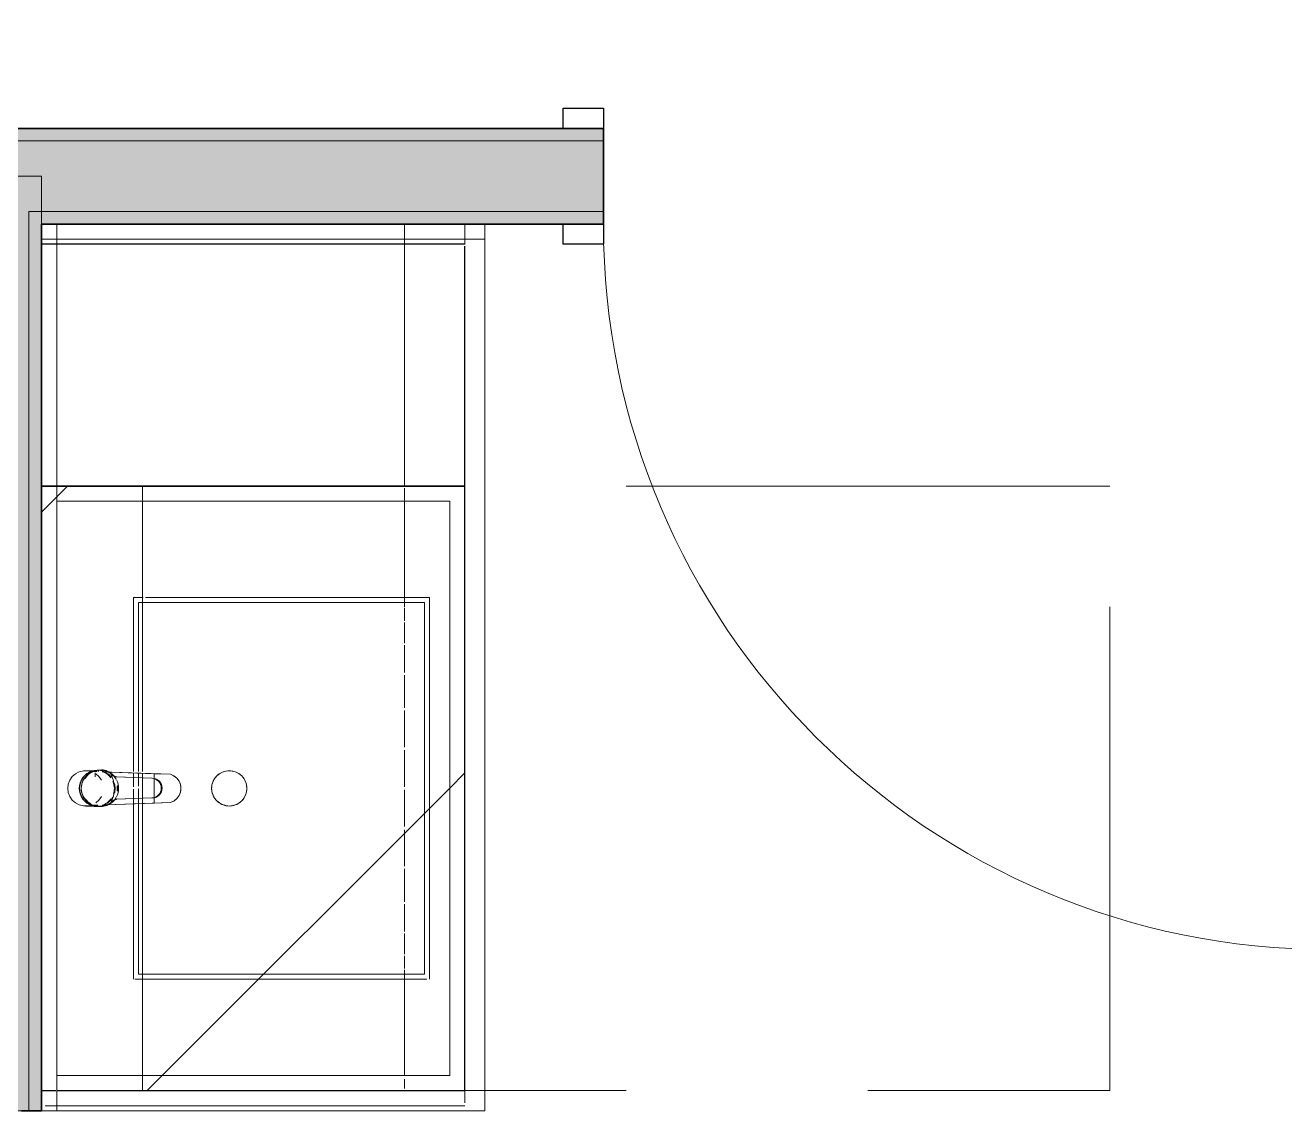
# Model space of a CAD drawing. Header units: inches. Extents: x 6 to 8416, y -388 to 6104.
# Drawn here: x 5281.1 to 5343.6, y 87.9 to 141.8 of the extents above; entities that cross this region are included whole.
import ezdxf

# ---------------------------------------------------------------- set-up
doc = ezdxf.new("R2010")
doc.units = ezdxf.units.IN
doc.header["$MEASUREMENT"] = 0
doc.linetypes.add('Hidden 1_16_', pattern=[36, 24, -12])
doc.linetypes.add('Hidden 3_16_', pattern=[13.5, 9, -4.5])
for name, color, linetype, lineweight in [('A-DOOR', 31, 'Continuous', 18), ('A-DOOR-FRAM', 31, 'Continuous', 25), ('A-GENM', 13, 'Continuous', 18), ('A-ROOM', 32, 'Continuous', 13), ('A-WALL', 113, 'Continuous', 25), ('A-WALL-PATT', 111, 'Continuous', 35), ('I-WALL', 2, 'Continuous', 25), ('P-SANR-FIXT', 6, 'Continuous', 18), ('Q-CASE', 31, 'Continuous', 18)]:
    doc.layers.add(name, color=color, linetype=linetype, lineweight=lineweight)
pattern_1 = [(135, (107.673, -1154.625), (-16.97056, -16.97056), [])]

# ---------------------------------------------------------------- blocks, each defined once
blk = doc.blocks.new('Unit-Single-Flush-ICC ADA-AM - 36_ x 84_-NR _U-BE _ BED_-6492530-LEVEL 3 - PLAN Copy 1 Copy 1')
at = {"layer": 'A-DOOR'}
for p, q in [((16.25, -2.375), (18, -2.375)), ((16.25, -2.375), (16.25, -38.375)), ((18, -2.375), (18, -38.375)), ((16.25, -38.375), (18, -38.375))]:
    blk.add_line(p, q, dxfattribs=at)
at = {"layer": 'A-DOOR', "lineweight": 9}
blk.add_arc((18, -2.375), 36, 180, 270, dxfattribs=at)
at = {"layer": 'A-DOOR-FRAM'}
for p, q in [((-20, 2.375), (-20, 3.375)), ((-20, 3.375), (-18, 3.375)), ((-18, 3.375), (-18, 2.375)), ((18, 2.375), (18, 3.375)), ((18, 3.375), (20, 3.375)), ((20, 3.375), (20, 2.375)), ((-18, 2.375), (-20, 2.375)), ((20, 2.375), (18, 2.375)), ((-20, -2.375), (-18, -2.375)), ((-20, -3.375), (-20, -2.375)), ((-18, -2.375), (-18, -3.375)), ((18, -2.375), (20, -2.375)), ((18, -3.375), (18, -2.375)), ((20, -2.375), (20, -3.375)), ((-18, -3.375), (-20, -3.375)), ((20, -3.375), (18, -3.375))]:
    blk.add_line(p, q, dxfattribs=at)
at = {"layer": 'A-DOOR-FRAM', "lineweight": 18}
for p, q in [((-20, 3.375), (-18, 3.375)), ((-20, 3.375), (-20, 2.375)), ((-18, 3.375), (-18, 2.375)), ((18, 3.375), (20, 3.375)), ((18, 3.375), (18, 2.375)), ((20, 3.375), (20, 2.375)), ((-18, 2.375), (-20, 2.375)), ((20, 2.375), (18, 2.375)), ((-20, -3.375), (-20, -2.375)), ((-20, -2.375), (-18, -2.375)), ((-18, -3.375), (-18, -2.375)), ((18, -3.375), (18, -2.375)), ((18, -2.375), (20, -2.375)), ((20, -3.375), (20, -2.375)), ((-18, -3.375), (-20, -3.375)), ((20, -3.375), (18, -3.375))]:
    blk.add_line(p, q, dxfattribs=at)
blk = doc.blocks.new('Unit-Single-Flush-ICC ADA-AM - 36_ x 84_-NR _U-M _ Maintenance_Utility Only_-6562834-LEVEL 3 - PLAN Copy 1 Copy 1')
at = {"layer": 'A-DOOR'}
for p, q in [((16.763, -1.138), (-8.693, -26.593)), ((16.763, -1.138), (18, -2.375)), ((18, -2.375), (-7.456, -27.831)), ((-8.693, -26.593), (-7.456, -27.831))]:
    blk.add_line(p, q, dxfattribs=at)
at = {"layer": 'A-DOOR', "lineweight": 9}
blk.add_arc((18, -2.375), 36, 180, 225, dxfattribs=at)
at = {"layer": 'A-DOOR-FRAM'}
for p, q in [((-20, 2.375), (-20, 3.375)), ((-20, 3.375), (-18, 3.375)), ((-18, 3.375), (-18, 2.375)), ((18, 2.375), (18, 3.375)), ((18, 3.375), (20, 3.375)), ((20, 3.375), (20, 2.375)), ((-18, 2.375), (-20, 2.375)), ((20, 2.375), (18, 2.375)), ((-20, -2.375), (-18, -2.375)), ((-20, -3.375), (-20, -2.375)), ((-18, -2.375), (-18, -3.375)), ((18, -2.375), (20, -2.375)), ((18, -3.375), (18, -2.375)), ((20, -2.375), (20, -3.375)), ((-18, -3.375), (-20, -3.375)), ((20, -3.375), (18, -3.375))]:
    blk.add_line(p, q, dxfattribs=at)
at = {"layer": 'A-DOOR-FRAM', "lineweight": 18}
for p, q in [((-20, 3.375), (-18, 3.375)), ((-20, 3.375), (-20, 2.375)), ((-18, 3.375), (-18, 2.375)), ((18, 3.375), (20, 3.375)), ((18, 3.375), (18, 2.375)), ((20, 3.375), (20, 2.375)), ((-18, 2.375), (-20, 2.375)), ((20, 2.375), (18, 2.375)), ((-20, -3.375), (-20, -2.375)), ((-20, -2.375), (-18, -2.375)), ((-18, -3.375), (-18, -2.375)), ((18, -3.375), (18, -2.375)), ((18, -2.375), (20, -2.375)), ((20, -3.375), (20, -2.375)), ((-18, -3.375), (-20, -3.375)), ((20, -3.375), (18, -3.375))]:
    blk.add_line(p, q, dxfattribs=at)
blk = doc.blocks.new('GM BA Vanity-Single - Single Door _ Drawer-Lav Cab _ Apron-ICC ADA-AM - 12_ Drawer_30_ Lav Cab - Forward-6482031-LEVEL 3 - PLAN Copy 1 Copy 1')
at = {"layer": 'A-GENM'}
for p, q in [((0.75, 22), (0, 22)), ((0, 22), (0, 0)), ((0, 0.75), (0, 22)), ((0, 22), (0.75, 22)), ((0.75, 22), (0, 22)), ((0, 22), (0, 0.75)), ((0, 0.75), (0, 22)), ((0, 22), (0.75, 22)), ((0.75, 0), (0.75, 22)), ((0.75, 22), (0.75, 0.75)), ((44, 22), (0.75, 22)), ((0.75, 22), (44, 22)), ((44, 0.75), (44, 22)), ((44, 22), (44, 0.75)), ((18.781, 4.813), (18.781, 19)), ((18.781, 19), (37.219, 19)), ((37.219, 19), (18.781, 19)), ((18.781, 19), (18.781, 4.813)), ((37.219, 19), (37.219, 4.813)), ((37.219, 4.813), (37.219, 19)), ((27.164, 4.813), (18.781, 4.813)), ((18.781, 4.813), (27.164, 4.813)), ((27.475, 4.813), (27.246, 4.813)), ((27.246, 4.813), (27.475, 4.813)), ((27.886, 4.813), (27.475, 4.813)), ((27.475, 4.813), (27.886, 4.813)), ((28.499, 4.813), (28.031, 4.813)), ((28.031, 4.813), (28.499, 4.813)), ((28.754, 4.813), (28.499, 4.813)), ((28.499, 4.813), (28.754, 4.813)), ((37.219, 4.813), (28.754, 4.813)), ((28.754, 4.813), (37.219, 4.813)), ((0, 0), (0, 0.75)), ((44, 0.75), (0, 0.75)), ((0, 0.75), (0, 0)), ((0, 0), (0, 0.75)), ((0, 0.75), (0.75, 0.75)), ((0, 0.75), (0, 0)), ((0, 0), (0, 0.75)), ((0.75, 0.75), (0.75, 0)), ((0.75, 0.75), (44, 0.75)), ((44, 0), (44, 0.75)), ((44, 0.75), (44, 0)), ((44, 0), (44, 0.75)), ((44, 0.75), (44, 0)), ((0, 0), (0.75, 0)), ((0.75, 0), (0, 0)), ((0, 0), (44, 0)), ((0.75, 0), (0, 0)), ((0, 0), (0.75, 0)), ((0.75, 0), (0, 0)), ((44, 0), (0.75, 0)), ((0.75, 0), (44, 0)), ((44, 0), (0.75, 0))]:
    blk.add_line(p, q, dxfattribs=at)
blk = doc.blocks.new('CW BA Var LW - Double Doors _ Apron - AM - W x H x 21_ D - 5 1_2_ Apron-V1135-LEVEL 3 - PLAN Copy 1 Copy 1')
at = {"layer": 'Q-CASE', "lineweight": 9}
h = blk.add_hatch(dxfattribs=at)
h.set_pattern_fill('FP_72', color=256, style=0, pattern_type=2)
h.set_pattern_definition(pattern_1)
h.paths.add_polyline_path([(18.738, 20.25), (18.738, 21), (-11.262, 21), (-11.262, 0), (18.738, 0), (18.738, 19.465)])
h.paths.add_polyline_path([(17.988, 19), (17.988, 0.75), (-10.512, 0.75), (-10.512, 20.25), (17.988, 20.25)])
h = blk.add_hatch(dxfattribs=at)
h.set_pattern_fill('FP_72', color=256, style=0, pattern_type=2)
h.set_pattern_definition(pattern_1)
h.paths.add_polyline_path([(17.988, 5.15), (17.988, 20.25), (-10.512, 20.25), (-10.512, 0.75), (17.988, 0.75), (17.988, 4.813)])
for p, q in [((-11.262, 0.75), (-11.262, 21)), ((-11.262, 21), (-11.262, 0.75)), ((-11.262, 21), (18.738, 21)), ((-11.262, 21), (18.738, 21)), ((-11.262, 21), (18.738, 21)), ((18.738, 0.75), (18.738, 21)), ((18.738, 21), (18.738, 0.75)), ((-10.512, 0.75), (-10.512, 20.25)), ((-10.512, 20.25), (17.988, 20.25)), ((17.988, 20.25), (-10.512, 20.25)), ((-10.512, 20.25), (-10.512, 0.75)), ((17.988, 20.25), (17.988, 0.75)), ((17.988, 0.75), (17.988, 20.25)), ((-11.262, 0.75), (-11.262, 18)), ((-11.262, 18), (-11.262, 0.75)), ((-11.151, 18), (-5.709, 18)), ((-11.151, 18), (-5.709, 18)), ((-5.709, 18), (-5.481, 18)), ((-5.709, 18), (-5.481, 18)), ((-5.465, 18), (-5.25, 18)), ((-5.465, 18), (-5.25, 18)), ((-5.202, 18), (-4.568, 18)), ((-5.202, 18), (-4.568, 18)), ((-4.491, 18), (-3.47, 18)), ((-4.491, 18), (-3.47, 18)), ((-3.367, 18), (-2.01, 18)), ((-3.367, 18), (-2.01, 18)), ((-1.887, 18), (-0.262, 18)), ((-1.887, 18), (-0.262, 18)), ((-0.125, 18), (1.686, 18)), ((-0.125, 18), (1.686, 18)), ((1.838, 18), (3.664, 18)), ((1.838, 18), (3.664, 18)), ((3.811, 18), (5.638, 18)), ((3.811, 18), (5.638, 18)), ((5.789, 18), (7.6, 18)), ((5.789, 18), (7.6, 18)), ((7.738, 18), (9.362, 18)), ((7.738, 18), (9.362, 18)), ((9.486, 18), (10.842, 18)), ((9.486, 18), (10.842, 18)), ((10.945, 18), (11.966, 18)), ((10.945, 18), (11.966, 18)), ((12.044, 18), (12.677, 18)), ((12.044, 18), (12.677, 18)), ((12.743, 18), (12.94, 18)), ((12.743, 18), (12.94, 18)), ((12.956, 18), (13.185, 18)), ((12.956, 18), (13.185, 18)), ((13.185, 18), (17.988, 18)), ((13.185, 18), (17.988, 18)), ((18.16, 18), (18.627, 18)), ((18.16, 18), (18.627, 18)), ((18.738, 0.75), (18.738, 18)), ((18.738, 18), (18.738, 0.75)), ((-11.262, 0), (-11.262, 0.75)), ((-11.262, 0.75), (-11.262, 0)), ((-11.262, 0), (-11.262, 0.75)), ((-11.262, 0.75), (-11.262, 0)), ((17.988, 0.75), (-10.512, 0.75)), ((-10.512, 0.75), (17.988, 0.75)), ((18.738, 0), (18.738, 0.71)), ((18.738, 0.71), (18.738, 0)), ((18.738, 0), (18.738, 0.71)), ((18.738, 0.71), (18.738, 0)), ((18.738, 0), (-11.262, 0)), ((-11.262, 0), (18.738, 0)), ((18.738, 0), (-11.262, 0)), ((-11.262, 0), (18.738, 0))]:
    blk.add_line(p, q, dxfattribs=at)
at = {"layer": 'Q-CASE', "lineweight": 25}
for p, q in [((18.738, 21), (-11.262, 21)), ((-11.262, 21), (-11.262, 0.75)), ((18.738, 0.75), (18.738, 21)), ((-11.262, 0.75), (-11.262, 0)), ((18.738, 0), (18.738, 0.71)), ((-11.262, 0), (18.738, 0))]:
    blk.add_line(p, q, dxfattribs=at)
at = {"layer": 'Q-CASE', "linetype": 'Hidden 3_16_', "lineweight": 9}
for p, q in [((-11.262, 0.75), (-11.262, 21)), ((-11.262, 21), (-11.262, 18)), ((-11.262, 21), (18.738, 21)), ((-11.262, 21), (18.738, 21)), ((18.738, 18), (18.738, 21)), ((18.738, 21), (18.738, 0.75)), ((-10.512, 0.75), (-10.512, 20.25)), ((-10.512, 20.25), (17.988, 20.25)), ((17.988, 20.25), (-10.512, 20.25)), ((-10.512, 20.25), (-10.512, 0.75)), ((17.988, 20.25), (17.988, 0.75)), ((17.988, 0.75), (17.988, 20.25)), ((-11.262, 18), (-11.262, 0.75)), ((-11.151, 18), (-5.709, 18)), ((-11.151, 18), (-5.709, 18)), ((-5.709, 18), (-5.481, 18)), ((-5.709, 18), (-5.481, 18)), ((-5.465, 18), (-5.25, 18)), ((-5.465, 18), (-5.25, 18)), ((-5.202, 18), (-4.568, 18)), ((-5.202, 18), (-4.568, 18)), ((-4.491, 18), (-3.47, 18)), ((-4.491, 18), (-3.47, 18)), ((-3.367, 18), (-2.01, 18)), ((-3.367, 18), (-2.01, 18)), ((-1.887, 18), (-0.262, 18)), ((-1.887, 18), (-0.262, 18)), ((-0.125, 18), (1.686, 18)), ((-0.125, 18), (1.686, 18)), ((1.838, 18), (3.664, 18)), ((1.838, 18), (3.664, 18)), ((3.811, 18), (5.638, 18)), ((3.811, 18), (5.638, 18)), ((5.789, 18), (7.6, 18)), ((5.789, 18), (7.6, 18)), ((7.738, 18), (9.362, 18)), ((7.738, 18), (9.362, 18)), ((9.486, 18), (10.842, 18)), ((9.486, 18), (10.842, 18)), ((10.945, 18), (11.966, 18)), ((10.945, 18), (11.966, 18)), ((12.044, 18), (12.677, 18)), ((12.044, 18), (12.677, 18)), ((12.743, 18), (12.94, 18)), ((12.743, 18), (12.94, 18)), ((12.956, 18), (13.185, 18)), ((12.956, 18), (13.185, 18)), ((13.185, 18), (17.988, 18)), ((13.185, 18), (17.988, 18)), ((18.16, 18), (18.627, 18)), ((18.16, 18), (18.627, 18)), ((18.738, 0.75), (18.738, 18)), ((-11.262, 0), (-11.262, 0.75)), ((-11.262, 0.75), (-11.262, 0)), ((17.988, 0.75), (-10.512, 0.75)), ((-10.512, 0.75), (17.988, 0.75)), ((18.738, 0), (18.738, 0.71)), ((18.738, 0.71), (18.738, 0)), ((18.738, 0), (-11.262, 0)), ((-11.262, 0), (18.738, 0))]:
    blk.add_line(p, q, dxfattribs=at)
blk = doc.blocks.new('CW Var Filler - Toe Kick - AM - W x H x 21_ D-V662-LEVEL 3 - PLAN Copy 1 Copy 1')
at = {"layer": 'Q-CASE', "lineweight": 9}
for p, q in [((18.488, 21.004), (19.238, 21.004)), ((18.488, 21.004), (19.238, 21.004)), ((19.238, 21.004), (19.488, 21.004)), ((19.238, 21.004), (19.488, 21.004)), ((18.488, 18.004), (19.238, 18.004)), ((19.238, 18.004), (19.488, 18.004))]:
    blk.add_line(p, q, dxfattribs=at)
blk = doc.blocks.new('CW BA Var LW - Single Door _ Drawer - AM - W x H x 21_ D - 5 1_2_ Top Drawer-V772-LEVEL 3 - PLAN Copy 1 Copy 1')
at = {"layer": 'Q-CASE', "lineweight": 9}
for p, q in [((6.738, 0.75), (6.738, 21)), ((6.738, 21), (6.738, 0.75)), ((6.83, 21), (18.738, 21)), ((6.83, 21), (18.738, 21)), ((6.83, 21), (18.738, 21)), ((18.738, 0.75), (18.738, 21)), ((18.738, 21), (18.738, 0.75)), ((6.738, 0.75), (6.738, 18)), ((6.738, 18), (6.738, 0.75)), ((6.738, 18), (18.738, 18)), ((6.738, 18), (18.738, 18)), ((18.738, 0.75), (18.738, 18)), ((18.738, 18), (18.738, 0.75)), ((6.738, 0), (6.738, 0.75)), ((6.738, 0.75), (6.738, 0)), ((6.738, 0), (6.738, 0.75)), ((6.738, 0.75), (6.738, 0)), ((18.738, 0), (18.738, 0.75)), ((18.738, 0.75), (18.738, 0)), ((18.738, 0), (18.738, 0.75)), ((18.738, 0.75), (18.738, 0)), ((18.738, 0), (6.738, 0)), ((6.738, 0), (18.738, 0)), ((18.738, 0), (6.738, 0)), ((6.738, 0), (18.738, 0))]:
    blk.add_line(p, q, dxfattribs=at)
at = {"layer": 'Q-CASE', "lineweight": 25}
for p, q in [((6.738, 21), (6.738, 0.75)), ((18.738, 21), (6.83, 21)), ((18.738, 0.75), (18.738, 21)), ((6.738, 0.75), (6.738, 0)), ((18.738, 0), (18.738, 0.75)), ((6.738, 0), (18.738, 0))]:
    blk.add_line(p, q, dxfattribs=at)
blk = doc.blocks.new('z Nested-Lav Basin-Rectangular - Rectangular-V1136-LEVEL 3 - PLAN Copy 1 Copy 1')
at = {"layer": 'P-SANR-FIXT', "lineweight": 9}
for p, q in [((-9.469, 7.301), (9.469, 7.301)), ((-9.231, 7.301), (-9.469, 7.301)), ((-9.469, 7.301), (-9.469, -6.799)), ((-8.531, 7.301), (-9.231, 7.301)), ((-9.219, -7.137), (-9.219, 7.051)), ((-9.219, 7.051), (9.219, 7.051)), ((-9.219, 7.051), (-8.988, 7.051)), ((-8.988, 7.051), (-8.306, 7.051)), ((-7.403, 7.301), (-8.531, 7.301)), ((-8.306, 7.051), (-7.208, 7.051)), ((-5.904, 7.301), (-7.403, 7.301)), ((-7.208, 7.051), (-5.748, 7.051)), ((-4.108, 7.301), (-5.904, 7.301)), ((-5.748, 7.051), (-4, 7.051)), ((-2.107, 7.301), (-4.108, 7.301)), ((-4, 7.051), (-2.051, 7.051)), ((0, 7.301), (-2.107, 7.301)), ((-2.051, 7.051), (0, 7.051)), ((2.107, 7.301), (0, 7.301)), ((0, 7.051), (2.051, 7.051)), ((2.051, 7.051), (4, 7.051)), ((4.108, 7.301), (2.107, 7.301)), ((4, 7.051), (5.748, 7.051)), ((5.904, 7.301), (4.108, 7.301)), ((5.748, 7.051), (7.208, 7.051)), ((7.403, 7.301), (5.904, 7.301)), ((7.208, 7.051), (8.306, 7.051)), ((8.531, 7.301), (7.403, 7.301)), ((8.306, 7.051), (8.988, 7.051)), ((9.231, 7.301), (8.531, 7.301)), ((8.988, 7.051), (9.219, 7.051)), ((9.219, 7.051), (9.219, -7.137)), ((9.469, 7.301), (9.231, 7.301)), ((9.469, -7.314), (9.469, 7.162)), ((-9.469, -6.908), (-9.469, -7.387)), ((-9.469, -7.387), (-9.231, -7.387)), ((-0.836, -7.387), (-9.469, -7.387)), ((-9.231, -7.387), (-8.531, -7.387)), ((-0.836, -7.137), (-9.219, -7.137)), ((-8.988, -7.137), (-9.219, -7.137)), ((-8.306, -7.137), (-8.988, -7.137)), ((-8.531, -7.387), (-7.403, -7.387)), ((-7.208, -7.137), (-8.306, -7.137)), ((-7.403, -7.387), (-5.904, -7.387)), ((-5.748, -7.137), (-7.208, -7.137)), ((-5.904, -7.387), (-4.108, -7.387)), ((-4, -7.137), (-5.748, -7.137)), ((-4.108, -7.387), (-2.107, -7.387)), ((-2.051, -7.137), (-4, -7.137)), ((-2.107, -7.387), (-0.841, -7.387)), ((-0.841, -7.137), (-2.051, -7.137)), ((-0.768, -7.387), (-0.537, -7.387)), ((-0.534, -7.387), (-0.764, -7.387)), ((-0.528, -7.137), (-0.759, -7.137)), ((-0.525, -7.137), (-0.754, -7.137)), ((-0.537, -7.387), (-0.073, -7.387)), ((-0.073, -7.387), (-0.534, -7.387)), ((-0.114, -7.137), (-0.528, -7.137)), ((-0.114, -7.137), (-0.525, -7.137)), ((0.499, -7.137), (0.031, -7.137)), ((0.501, -7.137), (0.031, -7.137)), ((0.032, -7.387), (0.51, -7.387)), ((0.508, -7.387), (0.032, -7.387)), ((0.754, -7.137), (0.499, -7.137)), ((0.759, -7.137), (0.501, -7.137)), ((0.764, -7.387), (0.508, -7.387)), ((0.51, -7.387), (0.768, -7.387)), ((9.219, -7.137), (0.754, -7.137)), ((2.051, -7.137), (0.759, -7.137)), ((9.469, -7.387), (0.764, -7.387)), ((0.768, -7.387), (2.107, -7.387)), ((4, -7.137), (2.051, -7.137)), ((2.107, -7.387), (4.108, -7.387)), ((5.748, -7.137), (4, -7.137)), ((4.108, -7.387), (5.904, -7.387)), ((7.208, -7.137), (5.748, -7.137)), ((5.904, -7.387), (7.403, -7.387)), ((8.306, -7.137), (7.208, -7.137)), ((7.403, -7.387), (8.531, -7.387)), ((8.988, -7.137), (8.306, -7.137)), ((8.531, -7.387), (9.231, -7.387)), ((9.219, -7.137), (8.988, -7.137)), ((9.231, -7.387), (9.469, -7.387))]:
    blk.add_line(p, q, dxfattribs=at)
at = {"layer": 'P-SANR-FIXT'}
blk.add_circle((0, -2.637), 0.875, dxfattribs=at)
at = {"layer": 'P-SANR-FIXT', "lineweight": 9}
for points in [[(-0.875, -2.637), (-0.875, -2.535), (-0.839, -2.331), (-0.684, -2.062), (-0.447, -1.863), (-0.155, -1.757), (0.155, -1.757), (0.447, -1.863), (0.684, -2.063), (0.839, -2.331), (0.875, -2.535), (0.875, -2.637)], [(-0.152, -1.775), (-0.252, -1.793), (-0.349, -1.828), (-0.438, -1.879)], [(0.152, -1.775), (0.052, -1.757), (-0.052, -1.757), (-0.152, -1.775)], [(0.438, -1.879), (0.349, -1.828), (0.252, -1.793), (0.152, -1.775)], [(-0.822, -2.337), (-0.857, -2.433), (-0.875, -2.535), (-0.875, -2.637)], [(-0.67, -2.074), (-0.736, -2.152), (-0.787, -2.242), (-0.822, -2.337)], [(-0.438, -1.879), (-0.526, -1.93), (-0.605, -1.996), (-0.67, -2.074)], [(0.67, -2.074), (0.605, -1.996), (0.526, -1.93), (0.438, -1.879)], [(0.822, -2.337), (0.787, -2.242), (0.736, -2.152), (0.67, -2.074)], [(0.875, -2.637), (0.875, -2.535), (0.857, -2.433), (0.822, -2.337)], [(-0.875, -2.637), (-0.875, -2.738), (-0.857, -2.84), (-0.822, -2.936)], [(0.875, -2.637), (0.875, -2.738), (0.839, -2.942), (0.684, -3.21), (0.447, -3.41), (0.155, -3.516), (-0.155, -3.516), (-0.447, -3.41), (-0.684, -3.211), (-0.839, -2.942), (-0.875, -2.738), (-0.875, -2.637)], [(-0.822, -2.936), (-0.787, -3.032), (-0.736, -3.121), (-0.67, -3.199)], [(0.67, -3.199), (0.736, -3.121), (0.787, -3.031), (0.822, -2.936)], [(0.822, -2.936), (0.857, -2.84), (0.875, -2.738), (0.875, -2.637)], [(-0.67, -3.199), (-0.605, -3.277), (-0.526, -3.343), (-0.438, -3.394)], [(-0.438, -3.394), (-0.349, -3.445), (-0.252, -3.481), (-0.152, -3.498)], [(-0.152, -3.498), (-0.052, -3.516), (0.052, -3.516), (0.152, -3.498)], [(0.152, -3.498), (0.252, -3.481), (0.349, -3.445), (0.438, -3.394)], [(0.438, -3.394), (0.526, -3.343), (0.605, -3.277), (0.67, -3.199)]]:
    blk.add_open_spline(points, degree=3, dxfattribs=at)
blk = doc.blocks.new('z Nested-Faucet-BA-Sngl Handle - Faucet-V1126-LEVEL 3 - PLAN Copy 1 Copy 1')
at = {"layer": 'P-SANR-FIXT'}
for p, q in [((-0.697, 2.584), (-0.82, -0.808)), ((-0.727, 1.767), (-0.697, 2.584)), ((0.812, -0.587), (0.697, 2.591)), ((0.697, 2.591), (0.727, 1.767)), ((-0.82, -0.808), (-0.727, 1.767)), ((0.727, 1.767), (-0.727, 1.767)), ((-0.5, 1.664), (-0.567, -0.126)), ((-0.567, -0.085), (-0.502, 1.664)), ((0.538, -0.119), (0.476, 1.663)), ((0.477, 1.663), (0.538, -0.078)), ((0.727, 1.767), (0.812, -0.587)), ((-0.567, -0.126), (-0.567, -0.085)), ((-0.118, -0.019), (-0.118, -0.06)), ((0.118, -0.019), (-0.118, -0.019)), ((0.118, -0.019), (-0.118, -0.019)), ((0.118, -0.06), (0.118, -0.019)), ((0.538, -0.119), (0.538, -0.078)), ((0.608, -0.267), (0.608, -0.226)), ((-0.913, -0.806), (-0.913, -0.847)), ((-0.904, -0.911), (-0.904, -1.059)), ((-0.901, -0.993), (-0.904, -1.059)), ((-0.904, -1.059), (-0.892, -1.197)), ((-0.836, -0.993), (-0.901, -0.993)), ((-0.892, -1.197), (-0.836, -1.389)), ((-0.878, -1.072), (-0.878, -1.628)), ((-0.837, -1.058), (-0.837, -1.146)), ((-0.836, -1.058), (-0.837, -1.058)), ((-0.837, -1.058), (-0.836, -1.058)), ((-0.837, -1.146), (-0.837, -1.3)), ((-0.836, -1.146), (-0.837, -1.146)), ((-0.829, -1.058), (-0.836, -1.058)), ((-0.836, -1.058), (-0.829, -1.058)), ((-0.57, -1.146), (-0.772, -1.146)), ((-0.582, -0.966), (-0.723, -1.126)), ((-0.408, -0.845), (-0.582, -0.966)), ((0.582, -0.966), (0.408, -0.845)), ((0.723, -1.126), (0.582, -0.966)), ((0.835, -1.214), (0.828, -1.029)), ((0.832, -1.146), (0.836, -1.232)), ((0.85, -1.232), (0.836, -1.232)), ((0.836, -1.232), (0.85, -1.232)), ((0.85, -1.3), (0.85, -1.232)), ((0.85, -1.232), (0.85, -1.3)), ((0.878, -1.628), (0.878, -1.072)), ((0.89, -0.966), (0.89, -0.926)), ((0.892, -1.197), (0.904, -1.059)), ((0.904, -1.059), (0.901, -0.993)), ((0.904, -1.059), (0.904, -0.911)), ((-0.821, -1.314), (-0.841, -1.372)), ((-0.837, -1.3), (-0.836, -1.3)), ((-0.836, -1.389), (-0.834, -1.393)), ((-0.834, -1.393), (-0.73, -1.571)), ((-0.73, -1.571), (-0.586, -1.721))]:
    blk.add_line(p, q, dxfattribs=at)
at = {"layer": 'P-SANR-FIXT', "flags": 128}
for points in [[(0.697, 2.591), (0.62, 2.76), (0.503, 2.903), (0.353, 3.013), (0.181, 3.081), (-0.003, 3.103), (-0.187, 3.079), (-0.358, 3.009), (-0.506, 2.898), (-0.622, 2.753), (-0.697, 2.584)], [(-0.697, 2.584), (-0.63, 2.738), (-0.53, 2.874)], [(-0.53, 2.874), (-0.401, 2.982), (-0.251, 3.059), (-0.087, 3.098), (0.081, 3.099), (0.246, 3.061), (0.397, 2.987), (0.527, 2.879)], [(0.527, 2.879), (0.628, 2.745), (0.697, 2.591)], [(0, -1.844), (-0.217, -1.816), (-0.421, -1.736), (-0.601, -1.607), (-0.745, -1.438), (-0.846, -1.238), (-0.898, -1.019), (-0.897, -0.793), (-0.843, -0.574), (-0.74, -0.375)], [(-0.74, -0.375), (-0.375, -0.243), (0, -0.193)], [(0, -0.193), (0.38, -0.244), (0.74, -0.375)], [(0.74, -0.375), (0.843, -0.574), (0.897, -0.793), (0.898, -1.019), (0.846, -1.238), (0.745, -1.438), (0.601, -1.607), (0.421, -1.736), (0.217, -1.816), (0, -1.844)], [(0, -1.929), (0.211, -1.905), (0.41, -1.834), (0.586, -1.721), (0.73, -1.571), (0.834, -1.393), (0.892, -1.197)], [(-0.841, -1.372), (-0.872, -1.522), (-0.872, -1.735), (-0.821, -1.942), (-0.723, -2.131), (-0.582, -2.291), (-0.408, -2.412), (-0.21, -2.488), (0, -2.513)], [(-0.586, -1.721), (-0.41, -1.834), (-0.211, -1.905), (0, -1.929)], [(0, -2.513), (0.21, -2.488), (0.408, -2.412), (0.582, -2.291), (0.723, -2.131), (0.821, -1.942), (0.872, -1.735), (0.872, -1.522), (0.83, -1.338)]]:
    blk.add_lwpolyline(points, dxfattribs=at)
at = {"layer": 'P-SANR-FIXT'}
for centre, major_axis, ratio, start_param, end_param in [((-0.012, 1.687), (0.488, 0), 0.981627, 0.034194, 3.105026), ((-0.012, 1.647), (0.488, 0), 0.981627, 0.034194, 3.105026), ((0, -0.89), (0.904, 0), 0.992546, 1.570796, 2.050618), ((0, -0.89), (0.904, 0), 0.992546, 1.090975, 1.570796), ((-0.322, -0.785), (0.591, 0), 0.981627, 2.568497, 3.104199), ((-0.322, -0.826), (0.591, 0), 0.981627, 2.568497, 3.104199), ((0, -1.061), (0.904, 0), 0.992546, 2.567292, 3.065539), ((0.566, -1.388), (1.648, 0), 0.981627, 2.4228, 2.568497), ((0.566, -1.348), (1.648, 0), 0.981627, 2.495649, 2.568497), ((0, -1.072), (0.878, 0), 0.992546, 2.207473, 2.732128), ((0, -1.072), (0.878, 0), 0.992546, 2.207473, 2.732128), ((0.566, -1.348), (1.648, 0), 0.981627, 2.4228, 2.495649), ((0, -1.061), (0.904, 0), 0.992546, 2.222877, 2.532851), ((0, -0.89), (0.904, 0), 0.992546, 2.103114, 2.530439), ((-1.05, 0.04), (0.5, 0), 0.981627, 5.564393, 6.024593), ((-1.05, 0), (0.5, 0), 0.981627, 5.564393, 5.880213), ((-1.05, 0), (0.5, 0), 0.981627, 5.880213, 6.024593), ((0, -1.072), (0.878, 0), 0.992546, 1.580388, 1.97866), ((0, -1.072), (0.878, 0), 0.992546, 1.580388, 1.97866), ((0, -1.061), (-0.904, 0), 0.992546, 4.712389, 4.982668), ((0, -1.061), (0.904, 0), 0.992546, 1.297215, 1.570796), ((0, -1.072), (0.878, 0), 0.992546, 1.261267, 1.561205), ((0, -1.072), (0.878, 0), 0.992546, 1.261267, 1.561205), ((0, -1.061), (0.904, 0), 0.992546, 0.574301, 1.072549), ((0, -0.89), (0.904, 0), 0.992546, 0.611154, 1.048209), ((0, -1.072), (0.878, 0), 0.992546, 0.314159, 0.942478), ((0, -1.072), (0.878, 0), 0.992546, 0.314159, 0.942478), ((1.193, 0.131), (0.689, 0), 0.981627, 3.457004, 3.698846), ((1.193, 0.091), (0.689, 0), 0.981627, 3.457004, 3.574523), ((1.193, 0.091), (0.689, 0), 0.981627, 3.574523, 3.698846), ((0.057, -0.818), (0.817, 0), 0.981627, 0.28636, 0.830651), ((0.057, -0.859), (0.817, 0), 0.981627, 0.28636, 0.830651), ((0, -1.061), (0.904, 0), 0.992546, 0.29608, 0.522446), ((-0.314, -0.926), (1.204, 0), 0.981627, 0.122173, 0.28636), ((0.254, -0.847), (1.168, 0), 0.981627, 3.104199, 3.617494), ((0.254, -0.806), (1.168, 0), 0.981627, 3.104199, 3.319048), ((0.254, -0.806), (1.168, 0), 0.981627, 3.360846, 3.617494), ((0, -1.072), (0.878, 0), 0.992546, 2.827433, 2.829308), ((0.011, -0.98), (0.879, 0), 0.981627, 5.349276, 6.241172), ((-0.314, -0.966), (1.204, 0), 0.981627, 6.241172, 6.569545), ((0, -1.072), (0.878, 0), 0.992546, 6.116775, 6.335526), ((-0.314, -0.926), (1.204, 0), 0.981627, 0, 0.122173), ((-0.314, -0.926), (-1.204, 0), 0.981627, 3.099579, 3.141593), ((0, -1.072), (0.878, 0), 0.992546, 3.453877, 3.455752), ((0, -1.072), (0.878, 0), 0.992546, 3.455752, 4.712389), ((0, -1.072), (0.878, 0), 0.992546, 3.455752, 4.712389), ((0.006, -0.973), (0.888, 0), 0.981627, 3.617494, 5.349276), ((0.006, -0.932), (0.888, 0), 0.981627, 3.864891, 4.112289), ((0, -1.072), (0.878, 0), 0.992546, 4.712389, 5.969026), ((0, -1.072), (-0.878, 0), 0.992546, 1.570796, 2.827433), ((0.011, -0.939), (0.879, 0), 0.981627, 5.349276, 5.57225), ((0.011, -0.939), (0.879, 0), 0.981627, 5.57225, 5.795224)]:
    blk.add_ellipse(centre, major_axis=major_axis, ratio=ratio, start_param=start_param, end_param=end_param, dxfattribs=at)
for points, knots in [([(0, -0.038), (-0.018, -0.038), (-0.044, -0.039), (-0.075, -0.044), (-0.096, -0.049), (-0.114, -0.055), (-0.118, -0.058), (-0.118, -0.06)], [0, 0, 0, 0, 0.285714, 0.428571, 0.571429, 0.785714, 1, 1, 1, 1]), ([(-0.118, -0.06), (-0.118, -0.062), (-0.112, -0.065), (-0.093, -0.066), (-0.071, -0.067), (-0.04, -0.067), (-0.013, -0.067), (0, -0.067)], [0, 0, 0, 0, 0.285714, 0.428571, 0.571429, 0.785714, 1, 1, 1, 1]), ([(0.118, -0.06), (0.118, -0.058), (0.11, -0.053), (0.079, -0.044), (0.04, -0.039), (0.014, -0.038), (0, -0.038)], [0, 0, 0, 0, 0.285714, 0.571429, 0.785714, 1, 1, 1, 1]), ([(0, -0.067), (0.018, -0.067), (0.044, -0.067), (0.074, -0.067), (0.096, -0.066), (0.114, -0.064), (0.118, -0.062), (0.118, -0.06)], [0, 0, 0, 0, 0.285714, 0.428571, 0.571429, 0.785714, 1, 1, 1, 1])]:
    blk.add_open_spline(points, degree=3, knots=knots, dxfattribs=at)
blk = doc.blocks.new('CW Var Filler - AM - W x H x 21_ D-V773-LEVEL 3 - PLAN Copy 1 Copy 1')
at = {"layer": 'Q-CASE', "lineweight": 9}
for p, q in [((18.613, 21.004), (19.22, 21.004)), ((18.613, 21.004), (19.22, 21.004)), ((18.613, 0.75), (18.613, 21)), ((18.613, 21), (18.613, 18)), ((18.613, 21), (19.218, 21)), ((18.613, 21), (19.218, 21)), ((19.363, 21), (19.363, 0.75)), ((19.363, 21), (19.363, 0.75)), ((18.613, 18), (18.613, 0.75)), ((18.613, 0), (18.613, 0.71)), ((18.613, 0.71), (18.613, 0)), ((19.363, 0.75), (19.363, 0.177)), ((19.363, 0.75), (19.363, 0.177)), ((19.363, 0), (18.613, 0)), ((18.613, 0), (19.363, 0))]:
    blk.add_line(p, q, dxfattribs=at)
blk = doc.blocks.new('z Nested-Clearance-Plumbing-AM - Clearance-V1129-LEVEL 3 - PLAN Copy 1 Copy 1')
at = {"layer": 'A-GENM', "linetype": 'Hidden 1_16_', "lineweight": 9}
for p, q in [((15, 48), (-15, 48)), ((-15, 48), (-15, 0)), ((15, 0), (15, 48)), ((-15, 0), (-0.836, 0)), ((-0.748, 0), (-0.518, 0)), ((-0.518, 0), (0.492, 0)), ((0.492, 0), (0.748, 0)), ((0.748, 0), (15, 0))]:
    blk.add_line(p, q, dxfattribs=at)

msp = doc.modelspace()

# ---------------------------------------------------------------- hatches: boundary and pattern name
at = {"layer": 'A-WALL-PATT', "transparency": 33554560}
h = msp.add_hatch(color=10, dxfattribs=at)
h.paths.add_polyline_path([(5380.16533733, 136.06077679), (5380.16533733, 136.68577679), (5353.54033733, 136.68577679), (5353.54033733, 136.06077679), (5354.55053685, 136.06077679)])
h.paths.add_polyline_path([(5345.79033733, 136.06077679), (5350.04033733, 136.06077679), (5350.04033733, 136.68577679), (5345.79033733, 136.68577679)])
h.paths.add_polyline_path([(5309.79033733, 136.06077679), (5309.79033733, 136.68577679), (5248.16533733, 136.68577679), (5248.16533733, 136.06077679), (5287.06553685, 136.06077679)])
h.paths.add_polyline_path([(5212.16533733, 136.06077679), (5212.16533733, 136.68577679), (5172.16533733, 136.68577679), (5172.16533733, 136.06077679), (5172.79033733, 136.06077679)])
at = {"layer": 'A-WALL-PATT', "lineweight": 25, "transparency": 33554560}
h = msp.add_hatch(color=10, dxfattribs=at)
h.paths.add_polyline_path([(5380.16533733, 131.93577679), (5380.16533733, 132.56077679), (5357.54033733, 132.56077679), (5357.54033733, 131.93577679), (5358.16533733, 131.93577679)])
h.paths.add_polyline_path([(5353.41533733, 131.93577679), (5354.04033733, 131.93577679), (5354.04033733, 132.56077679), (5345.79033733, 132.56077679), (5345.79033733, 131.93577679)])
h.paths.add_polyline_path([(5309.79033733, 131.93577679), (5309.79033733, 132.56077679), (5281.29033733, 132.56077679), (5281.29033733, 131.93577679), (5287.06553685, 131.93577679)])
h.paths.add_polyline_path([(5275.16533733, 131.93577679), (5275.79033733, 131.93577679), (5275.79033733, 132.56077679), (5248.16533733, 132.56077679), (5248.16533733, 131.93577679), (5270.19428685, 131.93577679)])
h.paths.add_polyline_path([(5201.54033733, 131.93577679), (5201.54033733, 132.56077679), (5176.29033733, 132.56077679), (5176.29033733, 131.93577679), (5200.91533733, 131.93577679)])
h.paths.add_polyline_path([(5212.16533733, 131.93577679), (5212.16533733, 132.56077679), (5205.04033733, 132.56077679), (5205.04033733, 131.93577679), (5205.66533733, 131.93577679)])
at = {"layer": 'A-WALL-PATT', "transparency": 33554560}
msp.add_hatch(color=10, dxfattribs=at).paths.add_polyline_path([(5281.29033733, 87.93577679), (5281.91533733, 87.93577679), (5281.91533733, 131.93577679), (5281.29033733, 131.93577679), (5281.29033733, 94.93056081)])
at = {"layer": 'I-WALL', "transparency": 33554560}
h = msp.add_hatch(color=10, dxfattribs=at)
h.paths.add_polyline_path([(5380.16533733, 132.56077679), (5380.16533733, 136.06077679), (5345.79033733, 136.06077679), (5345.79033733, 132.56077679), (5357.54033733, 132.56077679)])
h.paths.add_polyline_path([(5309.79033733, 132.56077679), (5309.79033733, 136.06077679), (5248.16533733, 136.06077679), (5248.16533733, 132.56077679), (5287.06553685, 132.56077679)])
h.paths.add_polyline_path([(5212.16533733, 132.56077679), (5212.16533733, 136.06077679), (5172.79033733, 136.06077679), (5172.79033733, 132.56077679), (5205.04033733, 132.56077679)])
msp.add_hatch(color=10, dxfattribs=at).paths.add_polyline_path([(5276.79033733, 87.93577679), (5281.29033733, 87.93577679), (5281.29033733, 132.56077679), (5275.79033733, 132.56077679), (5275.79033733, 87.93577679), (5276.16533733, 87.93577679)])

# ---------------------------------------------------------------- linework, layer by layer
at = {"layer": 'A-ROOM', "lineweight": 9, "flags": 128}
msp.add_lwpolyline([(5275.16533733, 134.31077679), (5281.91533733, 134.31077679), (5281.91533733, 87.93577679), (5275.16533733, 87.93577679)], close=True, dxfattribs=at)
at = {"layer": 'A-WALL', "lineweight": 9}
for p, q in [((5309.79033733, 136.06077679), (5248.16533733, 136.06077679)), ((5309.79033733, 132.56077679), (5281.29033733, 132.56077679)), ((5281.29033733, 87.93577679), (5281.29033733, 132.56077679))]:
    msp.add_line(p, q, dxfattribs=at)
at = {"layer": 'I-WALL', "lineweight": 35}
for p, q in [((5309.79033733, 136.68577679), (5248.16533733, 136.68577679)), ((5309.79033733, 131.93577679), (5309.79033733, 136.68577679)), ((5281.91533733, 131.93577679), (5309.79033733, 131.93577679)), ((5281.91533733, 87.93577679), (5281.91533733, 131.93577679)), ((5280.91533733, 87.93577679), (5281.91533733, 87.93577679))]:
    msp.add_line(p, q, dxfattribs=at)

# ---------------------------------------------------------------- block references
at = {"layer": 'A-DOOR', "rotation": 269.9999999999977}
msp.add_blockref('Unit-Single-Flush-ICC ADA-AM - 36_ x 84_-NR _U-M _ Maintenance_Utility Only_-6562834-LEVEL 3 - PLAN Copy 1 Copy 1', (5351.79033733, 159.31077679), dxfattribs=at)
at = {"layer": 'A-DOOR'}
msp.add_blockref('Unit-Single-Flush-ICC ADA-AM - 36_ x 84_-NR _U-BE _ BED_-6492530-LEVEL 3 - PLAN Copy 1 Copy 1', (5327.79033733, 134.31077679), dxfattribs=at)
at = {"layer": 'A-GENM', "rotation": 269.9999999999993}
msp.add_blockref('GM BA Vanity-Single - Single Door _ Drawer-Lav Cab _ Apron-ICC ADA-AM - 12_ Drawer_30_ Lav Cab - Forward-6482031-LEVEL 3 - PLAN Copy 1 Copy 1', (5281.91533733, 131.93577679), dxfattribs=at)
at = {"layer": 'A-GENM', "linetype": 'Hidden 1_16_', "lineweight": 9, "rotation": 269.9999999999995}
msp.add_blockref('z Nested-Clearance-Plumbing-AM - Clearance-V1129-LEVEL 3 - PLAN Copy 1 Copy 1', (5286.91533733, 103.93577679), dxfattribs=at)
at = {"layer": 'P-SANR-FIXT', "rotation": 269.9999999999995}
for name, p in [('z Nested-Lav Basin-Rectangular - Rectangular-V1136-LEVEL 3 - PLAN Copy 1 Copy 1', (5293.86441021, 103.93577679)), ('z Nested-Faucet-BA-Sngl Handle - Faucet-V1126-LEVEL 3 - PLAN Copy 1 Copy 1', (5285.72783733, 103.93577679))]:
    msp.add_blockref(name, p, dxfattribs=at)
at = {"layer": 'Q-CASE', "rotation": 269.9999999999993}
for name, p in [('CW Var Filler - Toe Kick - AM - W x H x 21_ D-V662-LEVEL 3 - PLAN Copy 1 Copy 1', (5281.91533733, 150.42348171)), ('CW BA Var LW - Single Door _ Drawer - AM - W x H x 21_ D - 5 1_2_ Top Drawer-V772-LEVEL 3 - PLAN Copy 1 Copy 1', (5281.91533733, 137.67348171)), ('CW BA Var LW - Double Doors _ Apron - AM - W x H x 21_ D - 5 1_2_ Apron-V1135-LEVEL 3 - PLAN Copy 1 Copy 1', (5281.91533733, 107.67348171)), ('CW Var Filler - AM - W x H x 21_ D-V773-LEVEL 3 - PLAN Copy 1 Copy 1', (5281.91533733, 107.54848171))]:
    msp.add_blockref(name, p, dxfattribs=at)

doc.saveas('drawing.dxf')
